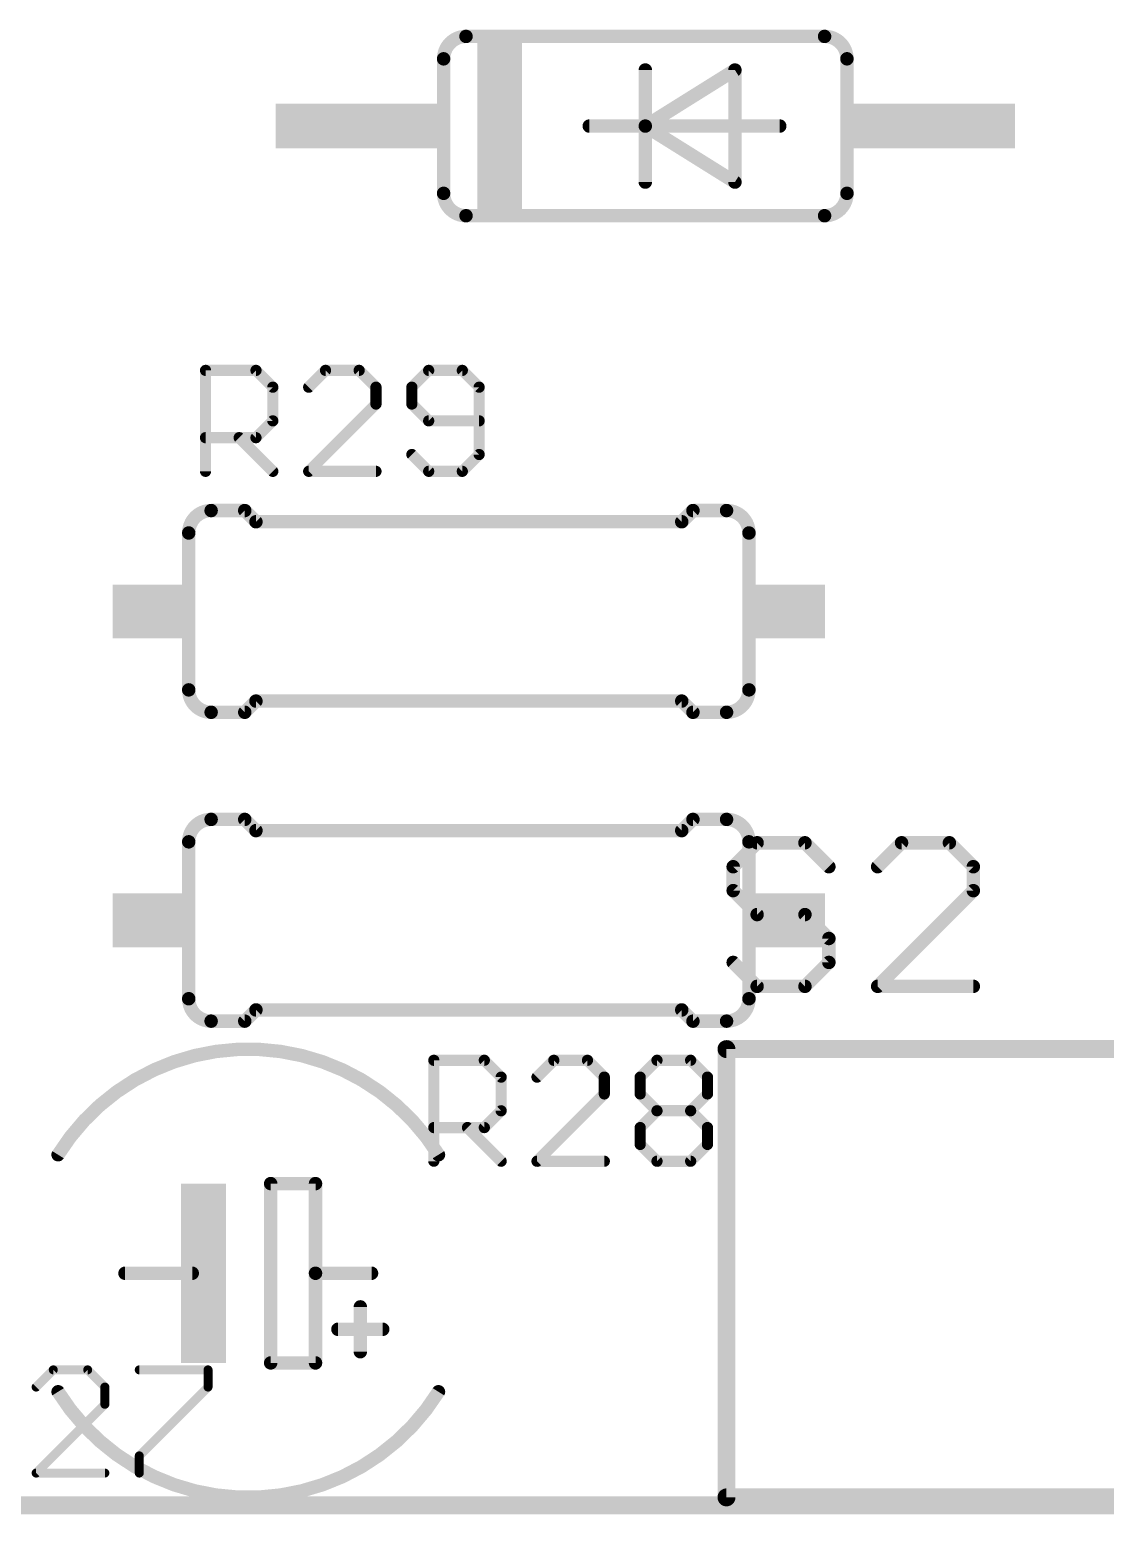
# Model space of a CAD drawing. Extents: x 0 to 70, y -10.8 to 60.8.
# Drawn here: x 16.02 to 28.21, y 8.27 to 25.09 of the extents above; entities that cross this region are included whole.
import ezdxf

# ---------------------------------------------------------------- set-up
doc = ezdxf.new("R2010")
doc.units = 0
doc.layers.add('21', color=253, linetype='CONTINUOUS')
doc.layers.add('25', color=253, linetype='CONTINUOUS')

# ---------------------------------------------------------------- blocks, each defined once
blk = doc.blocks.new('RECT')
blk.add_solid([(-0.5, -0.5), (0.5, -0.5), (-0.5, 0.5), (0.5, 0.5)])

msp = doc.modelspace()

# ---------------------------------------------------------------- linework, layer by layer
at = {"layer": '21'}
for points, const_width in [([(20.968, 25.016, 0.4142), (20.714, 24.762)], 0.1524), ([(20.968, 25.0541, 1), (20.968, 24.9779)], 0.0762), ([(20.968, 24.9779, 1), (20.968, 25.0541)], 0.0762), ([(25.286, 24.762, 0.4142), (25.032, 25.016)], 0.1524), ([(25.032, 25.0541, 1), (25.032, 24.9779)], 0.0762), ([(25.032, 24.9779, 1), (25.032, 25.0541)], 0.0762), ([(20.7521, 24.762, 1), (20.6759, 24.762)], 0.0762), ([(20.6759, 24.762, 1), (20.7521, 24.762)], 0.0762), ([(25.3241, 24.762, 1), (25.2479, 24.762)], 0.0762), ([(25.2479, 24.762, 1), (25.3241, 24.762)], 0.0762), ([(23.0381, 24.635, 1), (22.9619, 24.635)], 0.0762), ([(24.0541, 24.635, 1), (23.9779, 24.635)], 0.0762), ([(24.0362, 24.6027, 1), (23.9958, 24.6673)], 0.0762), ([(22.365, 24.0381, 1), (22.365, 23.9619)], 0.0762), ([(23.0202, 24.0323, 1), (22.9798, 23.9677)], 0.0762), ([(23, 24.0381, 1), (23, 23.9619)], 0.0762), ([(23.0381, 24, 1), (22.9619, 24)], 0.0762), ([(22.9798, 24.0323, 1), (23.0202, 23.9677)], 0.0762), ([(23, 23.9619, 1), (23, 24.0381)], 0.0762), ([(24.524, 23.9619, 1), (24.524, 24.0381)], 0.0762), ([(22.9619, 24, 1), (23.0381, 24)], 0.0762), ([(22.9619, 23.365, 1), (23.0381, 23.365)], 0.0762), ([(23.9779, 23.365, 1), (24.0541, 23.365)], 0.0762), ([(23.9958, 23.3327, 1), (24.0362, 23.3973)], 0.0762), ([(20.714, 23.238, 0.4142), (20.968, 22.984)], 0.1524), ([(20.7521, 23.238, 1), (20.6759, 23.238)], 0.0762), ([(20.6759, 23.238, 1), (20.7521, 23.238)], 0.0762), ([(25.032, 22.984, 0.4142), (25.286, 23.238)], 0.1524), ([(25.3241, 23.238, 1), (25.2479, 23.238)], 0.0762), ([(25.2479, 23.238, 1), (25.3241, 23.238)], 0.0762), ([(20.968, 23.0221, 1), (20.968, 22.9459)], 0.0762), ([(20.968, 22.9459, 1), (20.968, 23.0221)], 0.0762), ([(25.032, 23.0221, 1), (25.032, 22.9459)], 0.0762), ([(25.032, 22.9459, 1), (25.032, 23.0221)], 0.0762), ([(18.079, 19.643, 0.4142), (17.825, 19.389)], 0.1524), ([(18.079, 19.6811, 1), (18.079, 19.6049)], 0.0762), ([(18.079, 19.6049, 1), (18.079, 19.6811)], 0.0762), ([(18.4869, 19.6699, 1), (18.4331, 19.6161)], 0.0762), ([(18.46, 19.6049, 1), (18.46, 19.6811)], 0.0762), ([(23.54, 19.6811, 1), (23.54, 19.6049)], 0.0762), ([(23.5669, 19.6161, 1), (23.5131, 19.6699)], 0.0762), ([(24.175, 19.389, 0.4142), (23.921, 19.643)], 0.1524), ([(23.921, 19.6811, 1), (23.921, 19.6049)], 0.0762), ([(23.921, 19.6049, 1), (23.921, 19.6811)], 0.0762), ([(18.587, 19.5541, 1), (18.587, 19.4779)], 0.0762), ([(18.5601, 19.4891, 1), (18.6139, 19.5429)], 0.0762), ([(23.3861, 19.5429, 1), (23.4399, 19.4891)], 0.0762), ([(23.413, 19.4779, 1), (23.413, 19.5541)], 0.0762), ([(17.8631, 19.389, 1), (17.7869, 19.389)], 0.0762), ([(17.7869, 19.389, 1), (17.8631, 19.389)], 0.0762), ([(24.2131, 19.389, 1), (24.1369, 19.389)], 0.0762), ([(24.1369, 19.389, 1), (24.2131, 19.389)], 0.0762), ([(17.825, 17.611, 0.4142), (18.079, 17.357)], 0.1524), ([(17.8631, 17.611, 1), (17.7869, 17.611)], 0.0762), ([(23.921, 17.357, 0.4142), (24.175, 17.611)], 0.1524), ([(24.2131, 17.611, 1), (24.1369, 17.611)], 0.0762), ([(17.7869, 17.611, 1), (17.8631, 17.611)], 0.0762), ([(18.587, 17.5221, 1), (18.587, 17.4459)], 0.0762), ([(18.6139, 17.4571, 1), (18.5601, 17.5109)], 0.0762), ([(23.4399, 17.5109, 1), (23.3861, 17.4571)], 0.0762), ([(23.413, 17.4459, 1), (23.413, 17.5221)], 0.0762), ([(24.1369, 17.611, 1), (24.2131, 17.611)], 0.0762), ([(18.079, 17.3951, 1), (18.079, 17.3189)], 0.0762), ([(18.079, 17.3189, 1), (18.079, 17.3951)], 0.0762), ([(18.4331, 17.3839, 1), (18.4869, 17.3301)], 0.0762), ([(18.46, 17.3189, 1), (18.46, 17.3951)], 0.0762), ([(23.54, 17.3951, 1), (23.54, 17.3189)], 0.0762), ([(23.5131, 17.3301, 1), (23.5669, 17.3839)], 0.0762), ([(23.921, 17.3951, 1), (23.921, 17.3189)], 0.0762), ([(23.921, 17.3189, 1), (23.921, 17.3951)], 0.0762), ([(18.079, 16.143, 0.4142), (17.825, 15.889)], 0.1524), ([(18.079, 16.1811, 1), (18.079, 16.1049)], 0.0762), ([(18.079, 16.1049, 1), (18.079, 16.1811)], 0.0762), ([(18.4869, 16.1699, 1), (18.4331, 16.1161)], 0.0762), ([(18.46, 16.1049, 1), (18.46, 16.1811)], 0.0762), ([(23.54, 16.1811, 1), (23.54, 16.1049)], 0.0762), ([(23.5669, 16.1161, 1), (23.5131, 16.1699)], 0.0762), ([(24.175, 15.889, 0.4142), (23.921, 16.143)], 0.1524), ([(23.921, 16.1811, 1), (23.921, 16.1049)], 0.0762), ([(23.921, 16.1049, 1), (23.921, 16.1811)], 0.0762), ([(18.587, 16.0541, 1), (18.587, 15.9779)], 0.0762), ([(18.5601, 15.9891, 1), (18.6139, 16.0429)], 0.0762), ([(23.3861, 16.0429, 1), (23.4399, 15.9891)], 0.0762), ([(23.413, 15.9779, 1), (23.413, 16.0541)], 0.0762), ([(17.8631, 15.889, 1), (17.7869, 15.889)], 0.0762), ([(17.7869, 15.889, 1), (17.8631, 15.889)], 0.0762), ([(24.2131, 15.889, 1), (24.1369, 15.889)], 0.0762), ([(24.1369, 15.889, 1), (24.2131, 15.889)], 0.0762), ([(17.825, 14.111, 0.4142), (18.079, 13.857)], 0.1524), ([(17.8631, 14.111, 1), (17.7869, 14.111)], 0.0762), ([(17.7869, 14.111, 1), (17.8631, 14.111)], 0.0762), ([(23.921, 13.857, 0.4142), (24.175, 14.111)], 0.1524), ([(24.2131, 14.111, 1), (24.1369, 14.111)], 0.0762), ([(24.1369, 14.111, 1), (24.2131, 14.111)], 0.0762), ([(18.587, 14.0221, 1), (18.587, 13.9459)], 0.0762), ([(18.6139, 13.9571, 1), (18.5601, 14.0109)], 0.0762), ([(23.4399, 14.0109, 1), (23.3861, 13.9571)], 0.0762), ([(23.413, 13.9459, 1), (23.413, 14.0221)], 0.0762), ([(18.079, 13.8951, 1), (18.079, 13.8189)], 0.0762), ([(18.079, 13.8189, 1), (18.079, 13.8951)], 0.0762), ([(18.4331, 13.8839, 1), (18.4869, 13.8301)], 0.0762), ([(18.46, 13.8189, 1), (18.46, 13.8951)], 0.0762), ([(23.54, 13.8951, 1), (23.54, 13.8189)], 0.0762), ([(23.5131, 13.8301, 1), (23.5669, 13.8839)], 0.0762), ([(23.921, 13.8951, 1), (23.921, 13.8189)], 0.0762), ([(23.921, 13.8189, 1), (23.921, 13.8951)], 0.0762), ([(23.92, 13.5908, 1), (23.92, 13.4892)], 0.1016), ([(23.9708, 13.54, 1), (23.8692, 13.54)], 0.1016), ([(20.6557, 12.3432, 0.5551), (16.3443, 12.3432)], 0.1524), ([(16.312, 12.3633, 1), (16.3766, 12.3231)], 0.0762), ([(20.6234, 12.3231, 1), (20.688, 12.3633)], 0.0762), ([(18.754, 12.0541, 1), (18.754, 11.9779)], 0.0762), ([(18.7921, 12.016, 1), (18.7159, 12.016)], 0.0762), ([(19.3001, 12.016, 1), (19.2239, 12.016)], 0.0762), ([(19.262, 11.9779, 1), (19.262, 12.0541)], 0.0762), ([(17.103, 11.0381, 1), (17.103, 10.9619)], 0.0762), ([(17.865, 10.9619, 1), (17.865, 11.0381)], 0.0762), ([(19.262, 11.0381, 1), (19.262, 10.9619)], 0.0762), ([(19.3001, 11, 1), (19.2239, 11)], 0.0762), ([(19.2239, 11, 1), (19.3001, 11)], 0.0762), ([(19.897, 10.9619, 1), (19.897, 11.0381)], 0.0762), ([(19.8081, 10.619, 1), (19.7319, 10.619)], 0.0762), ([(19.516, 10.4031, 1), (19.516, 10.3269)], 0.0762), ([(20.024, 10.3269, 1), (20.024, 10.4031)], 0.0762), ([(19.7319, 10.111, 1), (19.8081, 10.111)], 0.0762), ([(18.754, 10.0221, 1), (18.754, 9.9459)], 0.0762), ([(18.7159, 9.984, 1), (18.7921, 9.984)], 0.0762), ([(19.2239, 9.984, 1), (19.3001, 9.984)], 0.0762), ([(19.262, 9.9459, 1), (19.262, 10.0221)], 0.0762), ([(16.3443, 9.6568, 0.5551), (20.6557, 9.6568)], 0.1524), ([(16.3766, 9.6769, 1), (16.312, 9.6367)], 0.0762), ([(20.688, 9.6367, 1), (20.6234, 9.6769)], 0.0762), ([(23.92, 8.5108, 1), (23.92, 8.4092)], 0.1016), ([(23.8692, 8.46, 1), (23.9708, 8.46)], 0.1016)]:
    msp.add_lwpolyline(points, format="xyb", dxfattribs=dict(at, const_width=const_width))
for points, const_width in [([(20.968, 25.016), (25.032, 25.016)], 0.1524), ([(20.714, 24.762), (20.714, 23.238)], 0.1524), ([(25.286, 23.238), (25.286, 24.762)], 0.1524), ([(23, 24), (24.016, 24.635)], 0.1524), ([(23, 24.635), (23, 24)], 0.1524), ([(24.016, 24.635), (24.016, 23.365)], 0.1524), ([(22.365, 24), (23, 24)], 0.1524), ([(24.016, 23.365), (23, 24)], 0.1524), ([(23, 24), (24.524, 24)], 0.1524), ([(23, 24), (23, 23.365)], 0.1524), ([(20.968, 22.984), (25.032, 22.984)], 0.1524), ([(18.079, 19.643), (18.46, 19.643)], 0.1524), ([(18.587, 19.516), (18.46, 19.643)], 0.1524), ([(23.413, 19.516), (23.54, 19.643)], 0.1524), ([(23.921, 19.643), (23.54, 19.643)], 0.1524), ([(23.413, 19.516), (18.587, 19.516)], 0.1524), ([(17.825, 17.611), (17.825, 19.389)], 0.1524), ([(24.175, 17.611), (24.175, 19.389)], 0.1524), ([(18.587, 17.484), (18.46, 17.357)], 0.1524), ([(23.413, 17.484), (18.587, 17.484)], 0.1524), ([(23.413, 17.484), (23.54, 17.357)], 0.1524), ([(18.079, 17.357), (18.46, 17.357)], 0.1524), ([(23.921, 17.357), (23.54, 17.357)], 0.1524), ([(18.079, 16.143), (18.46, 16.143)], 0.1524), ([(18.587, 16.016), (18.46, 16.143)], 0.1524), ([(23.413, 16.016), (23.54, 16.143)], 0.1524), ([(23.921, 16.143), (23.54, 16.143)], 0.1524), ([(18.587, 16.016), (23.413, 16.016)], 0.1524), ([(17.825, 15.889), (17.825, 14.111)], 0.1524), ([(24.175, 15.889), (24.175, 14.111)], 0.1524), ([(18.587, 13.984), (18.46, 13.857)], 0.1524), ([(18.587, 13.984), (23.413, 13.984)], 0.1524), ([(23.413, 13.984), (23.54, 13.857)], 0.1524), ([(18.079, 13.857), (18.46, 13.857)], 0.1524), ([(23.921, 13.857), (23.54, 13.857)], 0.1524), ([(23.92, 13.54), (34.08, 13.54)], 0.2032), ([(23.92, 8.46), (23.92, 13.54)], 0.2032), ([(19.262, 12.016), (18.754, 12.016)], 0.1524), ([(18.754, 12.016), (18.754, 9.984)], 0.1524), ([(19.262, 11), (19.262, 12.016)], 0.1524), ([(17.865, 11), (17.103, 11)], 0.1524), ([(19.897, 11), (19.262, 11)], 0.1524), ([(19.262, 9.984), (19.262, 11)], 0.1524), ([(19.77, 10.619), (19.77, 10.111)], 0.1524), ([(20.024, 10.365), (19.516, 10.365)], 0.1524), ([(18.754, 9.984), (19.262, 9.984)], 0.1524), ([(14.78, 8.37), (31.48, 8.37)], 0.2032), ([(34.08, 8.46), (23.92, 8.46)], 0.2032)]:
    msp.add_lwpolyline(points, dxfattribs=dict(at, const_width=const_width))
at = {"layer": '25'}
for points, const_width in [([(18.0155, 20.0875), (18.0155, 21.2314)], 0.127), ([(18.0155, 21.2314), (18.5874, 21.2314)], 0.127), ([(18.5874, 21.2314), (18.7781, 21.0408)], 0.127), ([(19.3754, 21.2314), (19.1848, 21.0408)], 0.127), ([(19.7567, 21.2314), (19.3754, 21.2314)], 0.127), ([(19.9474, 21.0408), (19.7567, 21.2314)], 0.127), ([(20.5447, 21.2314), (20.3541, 21.0408)], 0.127), ([(20.926, 21.2314), (20.5447, 21.2314)], 0.127), ([(21.1167, 21.0408), (20.926, 21.2314)], 0.127), ([(18.7781, 21.0408), (18.7781, 20.6594)], 0.127), ([(19.9474, 20.8501), (19.9474, 21.0408)], 0.127), ([(20.3541, 21.0408), (20.3541, 20.8501)], 0.127), ([(21.1167, 20.2781), (21.1167, 21.0408)], 0.127), ([(19.1848, 20.0875), (19.9474, 20.8501)], 0.127), ([(20.3541, 20.8501), (20.5447, 20.6594)], 0.127), ([(18.7781, 20.6594), (18.5874, 20.4688)], 0.127), ([(20.5447, 20.6594), (21.1167, 20.6594)], 0.127), ([(18.5874, 20.4688), (18.0155, 20.4688)], 0.127), ([(18.3968, 20.4688), (18.7781, 20.0875)], 0.127), ([(20.3541, 20.2781), (20.5447, 20.0875)], 0.127), ([(20.926, 20.0875), (21.1167, 20.2781)], 0.127), ([(19.9474, 20.0875), (19.1848, 20.0875)], 0.127), ([(20.5447, 20.0875), (20.926, 20.0875)], 0.127), ([(24.2673, 15.8781), (23.9962, 15.607)], 0.1524), ([(24.8096, 15.8781), (24.2673, 15.8781)], 0.1524), ([(25.0808, 15.607), (24.8096, 15.8781)], 0.1524), ([(25.9044, 15.8781), (25.6333, 15.607)], 0.1524), ([(26.4467, 15.8781), (25.9044, 15.8781)], 0.1524), ([(26.7179, 15.607), (26.4467, 15.8781)], 0.1524), ([(23.9962, 15.607), (23.9962, 15.3358)], 0.1524), ([(26.7179, 15.3358), (26.7179, 15.607)], 0.1524), ([(23.9962, 15.3358), (24.2673, 15.0646)], 0.1524), ([(25.6333, 14.2512), (26.7179, 15.3358)], 0.1524), ([(24.2673, 15.0646), (24.8096, 15.0646)], 0.1524), ([(24.8096, 15.0646), (25.0808, 14.7935)], 0.1524), ([(25.0808, 14.7935), (25.0808, 14.5223)], 0.1524), ([(24.2673, 14.2512), (23.9962, 14.5223)], 0.1524), ([(25.0808, 14.5223), (24.8096, 14.2512)], 0.1524), ([(24.8096, 14.2512), (24.2673, 14.2512)], 0.1524), ([(26.7179, 14.2512), (25.6333, 14.2512)], 0.1524), ([(20.6034, 12.2695), (20.6034, 13.4134)], 0.127), ([(20.6034, 13.4134), (21.1753, 13.4134)], 0.127), ([(21.1753, 13.4134), (21.366, 13.2228)], 0.127), ([(21.9633, 13.4134), (21.7727, 13.2228)], 0.127), ([(22.3446, 13.4134), (21.9633, 13.4134)], 0.127), ([(22.5353, 13.2228), (22.3446, 13.4134)], 0.127), ([(22.942, 13.2228), (23.1326, 13.4134)], 0.127), ([(23.1326, 13.4134), (23.5139, 13.4134)], 0.127), ([(23.5139, 13.4134), (23.7046, 13.2228)], 0.127), ([(21.366, 13.2228), (21.366, 12.8414)], 0.127), ([(22.5353, 13.0321), (22.5353, 13.2228)], 0.127), ([(22.942, 13.0321), (22.942, 13.2228)], 0.127), ([(23.7046, 13.2228), (23.7046, 13.0321)], 0.127), ([(21.7727, 12.2695), (22.5353, 13.0321)], 0.127), ([(23.1326, 12.8414), (22.942, 13.0321)], 0.127), ([(23.7046, 13.0321), (23.5139, 12.8414)], 0.127), ([(21.366, 12.8414), (21.1753, 12.6508)], 0.127), ([(22.942, 12.6508), (23.1326, 12.8414)], 0.127), ([(23.1326, 12.8414), (23.5139, 12.8414)], 0.127), ([(23.5139, 12.8414), (23.7046, 12.6508)], 0.127), ([(21.1753, 12.6508), (20.6034, 12.6508)], 0.127), ([(20.9847, 12.6508), (21.366, 12.2695)], 0.127), ([(22.942, 12.4601), (22.942, 12.6508)], 0.127), ([(23.7046, 12.6508), (23.7046, 12.4601)], 0.127), ([(23.1326, 12.2695), (22.942, 12.4601)], 0.127), ([(23.7046, 12.4601), (23.5139, 12.2695)], 0.127), ([(22.5353, 12.2695), (21.7727, 12.2695)], 0.127), ([(23.5139, 12.2695), (23.1326, 12.2695)], 0.127), ([(16.2899, 9.9051), (16.0951, 9.7102)], 0.1016), ([(16.6797, 9.9051), (16.2899, 9.9051)], 0.1016), ([(16.8746, 9.7102), (16.6797, 9.9051)], 0.1016), ([(17.2644, 9.9051), (18.0439, 9.9051)], 0.1016), ([(18.0439, 9.9051), (18.0439, 9.7102)], 0.1016), ([(16.8746, 9.5153), (16.8746, 9.7102)], 0.1016), ([(18.0439, 9.7102), (17.2644, 8.9306)], 0.1016), ([(16.0951, 8.7358), (16.8746, 9.5153)], 0.1016), ([(17.2644, 8.9306), (17.2644, 8.7358)], 0.1016), ([(16.8746, 8.7358), (16.0951, 8.7358)], 0.1016)]:
    msp.add_lwpolyline(points, dxfattribs=dict(at, const_width=const_width))
for points, const_width in [([(18.0472, 21.2314, 1), (17.9838, 21.2314)], 0.0635), ([(18.0155, 21.2631, 1), (18.0155, 21.1997)], 0.0635), ([(18.6098, 21.2539, 1), (18.565, 21.2089)], 0.0635), ([(18.5874, 21.1997, 1), (18.5874, 21.2631)], 0.0635), ([(19.3754, 21.2631, 1), (19.3754, 21.1997)], 0.0635), ([(19.3979, 21.2089, 1), (19.3529, 21.2539)], 0.0635), ([(19.7791, 21.2539, 1), (19.7343, 21.2089)], 0.0635), ([(19.7567, 21.1997, 1), (19.7567, 21.2631)], 0.0635), ([(20.5447, 21.2631, 1), (20.5447, 21.1997)], 0.0635), ([(20.5672, 21.2089, 1), (20.5222, 21.2539)], 0.0635), ([(20.9484, 21.2539, 1), (20.9036, 21.2089)], 0.0635), ([(20.926, 21.1997, 1), (20.926, 21.2631)], 0.0635), ([(18.8099, 21.0408, 1), (18.7464, 21.0408)], 0.0635), ([(18.7557, 21.0183, 1), (18.8005, 21.0633)], 0.0635), ([(19.1623, 21.0633, 1), (19.2073, 21.0183)], 0.0635), ([(19.9792, 21.0408, 1), (19.9157, 21.0408)], 0.0635), ([(19.925, 21.0183, 1), (19.9698, 21.0633)], 0.0635), ([(20.3316, 21.0633, 1), (20.3766, 21.0183)], 0.0635), ([(20.3859, 21.0408, 1), (20.3224, 21.0408)], 0.0635), ([(21.1485, 21.0408, 1), (21.085, 21.0408)], 0.0635), ([(21.0943, 21.0183, 1), (21.1391, 21.0633)], 0.0635), ([(19.9157, 20.8501, 1), (19.9792, 20.8501)], 0.0635), ([(19.9699, 20.8276, 1), (19.9249, 20.8726)], 0.0635), ([(20.3766, 20.8725, 1), (20.3316, 20.8277)], 0.0635), ([(20.3224, 20.8501, 1), (20.3859, 20.8501)], 0.0635), ([(18.8005, 20.6369, 1), (18.7557, 20.6819)], 0.0635), ([(20.5447, 20.6912, 1), (20.5447, 20.6277)], 0.0635), ([(20.5222, 20.637, 1), (20.5672, 20.6818)], 0.0635), ([(21.1167, 20.6277, 1), (21.1167, 20.6912)], 0.0635), ([(18.0155, 20.5006, 1), (18.0155, 20.4371)], 0.0635), ([(18.4193, 20.4913, 1), (18.3743, 20.4463)], 0.0635), ([(18.5874, 20.4371, 1), (18.5874, 20.5006)], 0.0635), ([(18.7464, 20.6594, 1), (18.8099, 20.6594)], 0.0635), ([(18.565, 20.4913, 1), (18.6098, 20.4463)], 0.0635), ([(20.3766, 20.3006, 1), (20.3316, 20.2556)], 0.0635), ([(21.085, 20.2781, 1), (21.1485, 20.2781)], 0.0635), ([(21.1391, 20.2556, 1), (21.0943, 20.3006)], 0.0635), ([(17.9838, 20.0875, 1), (18.0472, 20.0875)], 0.0635), ([(18.7556, 20.065, 1), (18.8006, 20.11)], 0.0635), ([(19.1623, 20.11, 1), (19.2073, 20.065)], 0.0635), ([(19.1848, 20.1193, 1), (19.1848, 20.0558)], 0.0635), ([(19.9474, 20.0558, 1), (19.9474, 20.1193)], 0.0635), ([(20.5447, 20.1193, 1), (20.5447, 20.0558)], 0.0635), ([(20.5222, 20.065, 1), (20.5672, 20.11)], 0.0635), ([(20.9036, 20.11, 1), (20.9484, 20.065)], 0.0635), ([(20.926, 20.0558, 1), (20.926, 20.1193)], 0.0635), ([(24.2673, 15.9162, 1), (24.2673, 15.84)], 0.0762), ([(24.2942, 15.8512, 1), (24.2404, 15.905)], 0.0762), ([(24.8365, 15.905, 1), (24.7827, 15.8512)], 0.0762), ([(24.8096, 15.84, 1), (24.8096, 15.9162)], 0.0762), ([(25.9044, 15.9162, 1), (25.9044, 15.84)], 0.0762), ([(25.9313, 15.8512, 1), (25.8775, 15.905)], 0.0762), ([(26.4736, 15.905, 1), (26.4198, 15.8512)], 0.0762), ([(26.4467, 15.84, 1), (26.4467, 15.9162)], 0.0762), ([(24.0343, 15.607, 1), (23.9581, 15.607)], 0.0762), ([(23.9693, 15.6339, 1), (24.0231, 15.5801)], 0.0762), ([(25.0539, 15.5801, 1), (25.1077, 15.6339)], 0.0762), ([(25.6064, 15.6339, 1), (25.6602, 15.5801)], 0.0762), ([(26.756, 15.607, 1), (26.6798, 15.607)], 0.0762), ([(26.691, 15.5801, 1), (26.7448, 15.6339)], 0.0762), ([(23.9581, 15.3358, 1), (24.0343, 15.3358)], 0.0762), ([(24.0231, 15.3627, 1), (23.9693, 15.3089)], 0.0762), ([(26.6798, 15.3358, 1), (26.756, 15.3358)], 0.0762), ([(26.7448, 15.3089, 1), (26.691, 15.3627)], 0.0762), ([(24.2673, 15.1027, 1), (24.2673, 15.0265)], 0.0762), ([(24.2404, 15.0377, 1), (24.2942, 15.0915)], 0.0762), ([(24.8365, 15.0915, 1), (24.7827, 15.0377)], 0.0762), ([(24.8096, 15.0265, 1), (24.8096, 15.1027)], 0.0762), ([(25.1189, 14.7935, 1), (25.0427, 14.7935)], 0.0762), ([(25.0539, 14.7666, 1), (25.1077, 14.8204)], 0.0762), ([(24.0231, 14.5492, 1), (23.9693, 14.4954)], 0.0762), ([(25.0427, 14.5223, 1), (25.1189, 14.5223)], 0.0762), ([(25.1077, 14.4954, 1), (25.0539, 14.5492)], 0.0762), ([(24.2673, 14.2893, 1), (24.2673, 14.2131)], 0.0762), ([(24.2404, 14.2243, 1), (24.2942, 14.2781)], 0.0762), ([(24.7827, 14.2781, 1), (24.8365, 14.2243)], 0.0762), ([(24.8096, 14.2131, 1), (24.8096, 14.2893)], 0.0762), ([(25.6333, 14.2893, 1), (25.6333, 14.2131)], 0.0762), ([(25.6064, 14.2781, 1), (25.6602, 14.2243)], 0.0762), ([(26.7179, 14.2131, 1), (26.7179, 14.2893)], 0.0762), ([(20.6034, 13.4452, 1), (20.6034, 13.3817)], 0.0635), ([(20.6351, 13.4134, 1), (20.5717, 13.4134)], 0.0635), ([(21.1977, 13.4359, 1), (21.1529, 13.3909)], 0.0635), ([(21.1753, 13.3817, 1), (21.1753, 13.4452)], 0.0635), ([(21.9633, 13.4452, 1), (21.9633, 13.3817)], 0.0635), ([(21.9858, 13.3909, 1), (21.9408, 13.4359)], 0.0635), ([(22.367, 13.4359, 1), (22.3222, 13.3909)], 0.0635), ([(22.3446, 13.3817, 1), (22.3446, 13.4452)], 0.0635), ([(23.1326, 13.4452, 1), (23.1326, 13.3817)], 0.0635), ([(23.1551, 13.3909, 1), (23.1101, 13.4359)], 0.0635), ([(23.5363, 13.4359, 1), (23.4915, 13.3909)], 0.0635), ([(23.5139, 13.3817, 1), (23.5139, 13.4452)], 0.0635), ([(21.3977, 13.2228, 1), (21.3343, 13.2228)], 0.0635), ([(21.3436, 13.2003, 1), (21.3884, 13.2453)], 0.0635), ([(21.7502, 13.2453, 1), (21.7952, 13.2003)], 0.0635), ([(22.567, 13.2228, 1), (22.5036, 13.2228)], 0.0635), ([(22.5129, 13.2003, 1), (22.5577, 13.2453)], 0.0635), ([(22.9195, 13.2453, 1), (22.9645, 13.2003)], 0.0635), ([(22.9737, 13.2228, 1), (22.9103, 13.2228)], 0.0635), ([(23.7364, 13.2228, 1), (23.6729, 13.2228)], 0.0635), ([(23.6822, 13.2003, 1), (23.727, 13.2453)], 0.0635), ([(22.5036, 13.0321, 1), (22.567, 13.0321)], 0.0635), ([(22.5578, 13.0096, 1), (22.5128, 13.0546)], 0.0635), ([(22.9645, 13.0545, 1), (22.9195, 13.0097)], 0.0635), ([(22.9103, 13.0321, 1), (22.9737, 13.0321)], 0.0635), ([(23.6729, 13.0321, 1), (23.7364, 13.0321)], 0.0635), ([(23.7271, 13.0096, 1), (23.6821, 13.0546)], 0.0635), ([(21.3343, 12.8414, 1), (21.3977, 12.8414)], 0.0635), ([(21.3884, 12.8189, 1), (21.3436, 12.8639)], 0.0635), ([(23.1326, 12.8732, 1), (23.1326, 12.8096)], 0.0635), ([(23.1551, 12.8189, 1), (23.1101, 12.8639)], 0.0635), ([(23.1101, 12.819, 1), (23.1551, 12.8638)], 0.0635), ([(23.4914, 12.8639, 1), (23.5364, 12.8189)], 0.0635), ([(23.5363, 12.8639, 1), (23.4915, 12.8189)], 0.0635), ([(23.5139, 12.8096, 1), (23.5139, 12.8732)], 0.0635), ([(20.6034, 12.6826, 1), (20.6034, 12.619)], 0.0635), ([(21.0072, 12.6733, 1), (20.9622, 12.6283)], 0.0635), ([(21.1529, 12.6733, 1), (21.1977, 12.6283)], 0.0635), ([(21.1753, 12.619, 1), (21.1753, 12.6826)], 0.0635), ([(22.9195, 12.6733, 1), (22.9645, 12.6283)], 0.0635), ([(22.9737, 12.6508, 1), (22.9103, 12.6508)], 0.0635), ([(23.7364, 12.6508, 1), (23.6729, 12.6508)], 0.0635), ([(23.6822, 12.6283, 1), (23.727, 12.6733)], 0.0635), ([(22.9645, 12.4826, 1), (22.9195, 12.4376)], 0.0635), ([(22.9103, 12.4601, 1), (22.9737, 12.4601)], 0.0635), ([(23.6729, 12.4601, 1), (23.7364, 12.4601)], 0.0635), ([(23.727, 12.4376, 1), (23.6822, 12.4826)], 0.0635), ([(20.5717, 12.2695, 1), (20.6351, 12.2695)], 0.0635), ([(21.3435, 12.247, 1), (21.3885, 12.292)], 0.0635), ([(21.7502, 12.292, 1), (21.7952, 12.247)], 0.0635), ([(21.7727, 12.3013, 1), (21.7727, 12.2378)], 0.0635), ([(22.5353, 12.2378, 1), (22.5353, 12.3013)], 0.0635), ([(23.1326, 12.3013, 1), (23.1326, 12.2378)], 0.0635), ([(23.1101, 12.247, 1), (23.1551, 12.292)], 0.0635), ([(23.4915, 12.292, 1), (23.5363, 12.247)], 0.0635), ([(23.5139, 12.2378, 1), (23.5139, 12.3013)], 0.0635), ([(16.2899, 9.9305, 1), (16.2899, 9.8797)], 0.0508), ([(16.3079, 9.8871, 1), (16.2719, 9.9231)], 0.0508), ([(16.6977, 9.9231, 1), (16.6617, 9.8871)], 0.0508), ([(16.6797, 9.8797, 1), (16.6797, 9.9305)], 0.0508), ([(17.2644, 9.9305, 1), (17.2644, 9.8797)], 0.0508), ([(18.0693, 9.9051, 1), (18.0185, 9.9051)], 0.0508), ([(18.0439, 9.8797, 1), (18.0439, 9.9305)], 0.0508), ([(16.9, 9.7102, 1), (16.8492, 9.7102)], 0.0508), ([(18.0619, 9.6922, 1), (18.0259, 9.7282)], 0.0508), ([(16.0771, 9.7282, 1), (16.1131, 9.6922)], 0.0508), ([(16.8566, 9.6922, 1), (16.8926, 9.7282)], 0.0508), ([(18.0185, 9.7102, 1), (18.0693, 9.7102)], 0.0508), ([(16.8492, 9.5153, 1), (16.9, 9.5153)], 0.0508), ([(16.8926, 9.4973, 1), (16.8566, 9.5333)], 0.0508), ([(17.2464, 8.9486, 1), (17.2824, 8.9126)], 0.0508), ([(17.2898, 8.9306, 1), (17.239, 8.9306)], 0.0508), ([(16.0771, 8.7538, 1), (16.1131, 8.7178)], 0.0508), ([(16.0951, 8.7612, 1), (16.0951, 8.7104)], 0.0508), ([(16.8746, 8.7104, 1), (16.8746, 8.7612)], 0.0508), ([(17.239, 8.7358, 1), (17.2898, 8.7358)], 0.0508)]:
    msp.add_lwpolyline(points, format="xyb", dxfattribs=dict(at, const_width=const_width))

# ---------------------------------------------------------------- block references
at = {"layer": '21'}
for p, xscale, yscale in [((21.349, 24), 0.508, 2.032), ((19.7615, 24), 1.905, 0.508), ((26.2385, 24), 1.905, 0.508), ((17.3932, 18.5), 0.8636, 0.6096), ((24.6068, 18.5), 0.8636, 0.6096)]:
    msp.add_blockref('RECT', p, dxfattribs=dict(at, xscale=xscale, yscale=yscale))
at = {"layer": '21', "rotation": 180}
for p, xscale, yscale in [((17.3932, 15), 0.8636, 0.6096), ((24.6068, 15), 0.8636, 0.6096), ((17.992, 11), 0.508, 2.032)]:
    msp.add_blockref('RECT', p, dxfattribs=dict(at, xscale=xscale, yscale=yscale))

doc.saveas('drawing.dxf')
